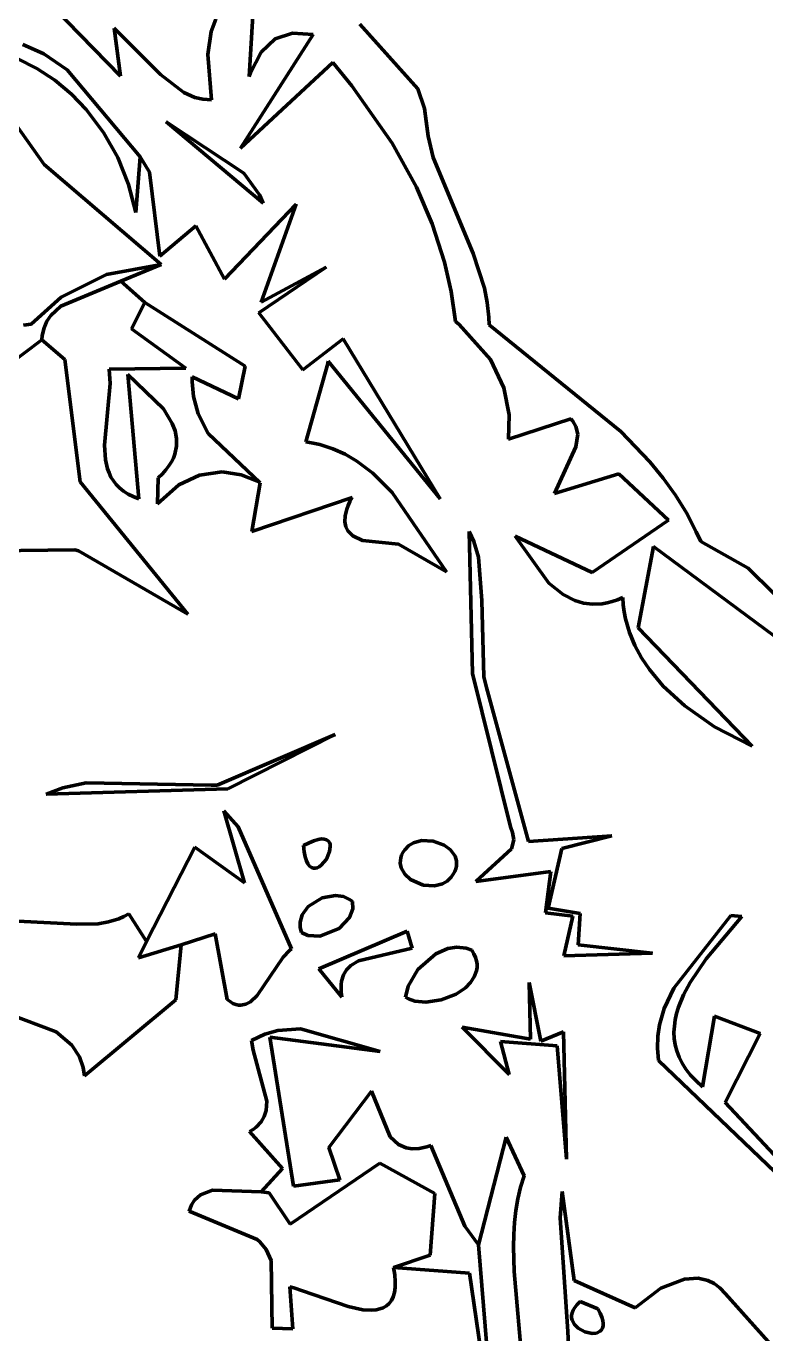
# Model space of a CAD drawing. Header units: millimetres. Extents: x 0 to 8.5, y 0 to 13.2.
# Drawn here: x 3.083 to 3.609, y 7.388 to 8.318 of the extents above; entities that cross this region are included whole.
import ezdxf

# ---------------------------------------------------------------- set-up
doc = ezdxf.new("R2010")
doc.units = ezdxf.units.MM
for name, color, linetype, lineweight in [('color#060606ff', 7, 'CONTINUOUS', 100), ('color#5c5c5cff', 7, 'CONTINUOUS', 100), ('color#aeaeaeff', 7, 'CONTINUOUS', 100), ('color#ffffffff', 7, 'CONTINUOUS', 100)]:
    doc.layers.add(name, color=color, linetype=linetype, lineweight=lineweight)

msp = doc.modelspace()

# ---------------------------------------------------------------- linework, layer by layer
at = {"layer": 'color#060606ff'}
for p, q in [((3.08016, 8.30536), (3.09512, 8.29867)), ((3.0901, 8.28846), (3.07623, 8.29547)), ((3.09512, 8.29867), (3.1118, 8.28747)), ((3.10294, 8.27997), (3.0901, 8.28846)), ((3.1118, 8.28747), (3.16365, 8.2255)), ((3.1147, 8.27015), (3.10294, 8.27997)), ((3.12532, 8.25914), (3.1147, 8.27015)), ((3.13763, 8.24283), (3.12532, 8.25914)), ((3.18211, 8.25044), (3.23749, 8.21377)), ((3.25119, 8.19266), (3.18211, 8.25044)), ((3.14769, 8.22498), (3.13763, 8.24283)), ((3.15537, 8.20591), (3.14769, 8.22498)), ((3.16365, 8.2255), (3.16055, 8.18595)), ((3.16055, 8.18595), (3.15537, 8.20591)), ((3.23749, 8.21377), (3.24845, 8.19845)), ((3.24845, 8.19845), (3.25119, 8.19266)), ((3.10756, 8.12569), (3.13968, 8.14182)), ((3.13968, 8.14182), (3.17857, 8.1489)), ((3.17857, 8.1489), (3.14985, 8.13695)), ((3.14985, 8.13695), (3.10727, 8.11922)), ((3.0862, 8.10646), (3.10756, 8.12569)), ((3.10011, 8.11274), (3.09736, 8.10868)), ((3.10727, 8.11922), (3.10011, 8.11274)), ((3.15738, 8.1032), (3.16701, 8.12182)), ((3.16701, 8.12182), (3.23838, 8.07649)), ((3.08056, 8.10585), (3.0862, 8.10646)), ((3.09529, 8.10395), (3.09398, 8.09847)), ((3.09736, 8.10868), (3.09529, 8.10395)), ((3.09363, 8.09543), (3.06849, 8.07624)), ((3.09398, 8.09847), (3.09363, 8.09543)), ((3.19615, 8.07509), (3.15738, 8.1032)), ((3.23838, 8.07649), (3.23359, 8.05338)), ((3.14168, 8.07441), (3.19615, 8.07509)), ((3.14235, 8.06434), (3.14168, 8.07441)), ((3.1803, 8.04622), (3.15482, 8.07062)), ((3.15482, 8.07062), (3.1628, 7.98212)), ((3.23359, 8.05338), (3.20053, 8.06902)), ((3.20053, 8.06902), (3.20054, 8.06538)), ((3.13836, 8.02038), (3.14235, 8.06434)), ((3.20054, 8.06538), (3.20153, 8.05507)), ((3.20153, 8.05507), (3.20495, 8.04257)), ((3.18653, 8.0359), (3.1803, 8.04622)), ((3.20495, 8.04257), (3.2121, 8.02873)), ((3.1885, 8.03054), (3.18653, 8.0359)), ((3.18955, 8.02509), (3.1885, 8.03054)), ((3.13896, 8.01003), (3.13836, 8.02038)), ((3.18955, 8.01957), (3.18955, 8.02509)), ((3.2121, 8.02873), (3.24911, 7.99349)), ((3.18589, 8.0084), (3.1873, 8.0112)), ((3.1873, 8.0112), (3.18837, 8.014)), ((3.18837, 8.014), (3.18955, 8.01957)), ((3.1404, 8.00362), (3.13896, 8.01003)), ((3.14151, 8.00058), (3.1404, 8.00362)), ((3.17945, 8.00001), (3.18198, 8.0028)), ((3.18198, 8.0028), (3.18412, 8.0056)), ((3.18412, 8.0056), (3.18589, 8.0084)), ((3.22192, 8.00131), (3.20594, 7.99904)), ((3.23558, 7.99931), (3.22192, 8.00131)), ((3.1429, 7.99769), (3.14151, 8.00058)), ((3.14461, 7.99493), (3.1429, 7.99769)), ((3.14666, 7.99234), (3.14461, 7.99493)), ((3.14907, 7.98991), (3.14666, 7.99234)), ((3.17601, 7.97868), (3.17652, 7.99723)), ((3.19106, 7.9921), (3.17601, 7.97868)), ((3.17652, 7.99723), (3.17945, 8.00001)), ((3.20594, 7.99904), (3.19106, 7.9921)), ((3.24643, 7.99497), (3.23558, 7.99931)), ((3.24911, 7.99349), (3.24643, 7.99497)), ((3.15186, 7.98766), (3.14907, 7.98991)), ((3.15506, 7.98561), (3.15186, 7.98766)), ((3.1587, 7.98376), (3.15506, 7.98561)), ((3.1628, 7.98212), (3.1587, 7.98376)), ((3.39765, 7.95902), (3.40095, 7.95177)), ((3.39994, 7.85793), (3.39765, 7.95902)), ((3.40095, 7.95177), (3.40428, 7.94063)), ((3.40428, 7.94063), (3.40665, 7.90989)), ((3.40665, 7.90989), (3.40815, 7.85548)), ((3.42705, 7.74884), (3.39994, 7.85793)), ((3.40815, 7.85548), (3.4101, 7.84795)), ((3.4101, 7.84795), (3.43987, 7.73839)), ((3.21847, 7.7785), (3.30235, 7.81451)), ((3.30235, 7.81451), (3.22598, 7.77592)), ((3.10871, 7.77657), (3.12513, 7.78023)), ((3.12513, 7.78023), (3.21427, 7.77847)), ((3.21427, 7.77847), (3.21847, 7.7785)), ((3.09669, 7.77197), (3.10871, 7.77657)), ((3.22598, 7.77592), (3.09669, 7.77197)), ((3.42859, 7.74489), (3.42705, 7.74884)), ((3.42933, 7.73953), (3.42859, 7.74489)), ((3.43987, 7.73839), (3.49902, 7.74239)), ((3.49902, 7.74239), (3.46357, 7.73343)), ((3.40237, 7.70989), (3.42787, 7.73328)), ((3.42787, 7.73328), (3.42933, 7.73953)), ((3.46357, 7.73343), (3.45394, 7.69109)), ((3.45583, 7.71695), (3.40237, 7.70989)), ((3.45183, 7.6876), (3.45583, 7.71695)), ((3.14847, 7.68345), (3.15209, 7.68504)), ((3.15209, 7.68504), (3.15568, 7.68698)), ((3.15568, 7.68698), (3.16817, 7.66718)), ((3.47129, 7.6853), (3.45183, 7.6876)), ((3.45394, 7.69109), (3.4767, 7.68727)), ((3.46507, 7.65699), (3.47129, 7.6853)), ((3.4767, 7.68727), (3.47508, 7.66499)), ((3.54317, 7.63407), (3.58378, 7.68587)), ((3.59153, 7.68512), (3.56627, 7.65498)), ((3.58378, 7.68587), (3.59153, 7.68512)), ((3.0763, 7.68163), (3.11856, 7.67968)), ((3.11856, 7.67968), (3.1337, 7.67993)), ((3.1337, 7.67993), (3.14114, 7.68117)), ((3.14114, 7.68117), (3.14847, 7.68345)), ((3.16817, 7.66718), (3.1624, 7.65573)), ((3.2908, 7.6479), (3.35362, 7.67463)), ((3.35362, 7.67463), (3.35718, 7.66257)), ((3.1624, 7.65573), (3.1927, 7.6648)), ((3.1927, 7.6648), (3.18901, 7.6258)), ((3.35718, 7.66257), (3.31886, 7.65348)), ((3.52797, 7.65901), (3.46507, 7.65699)), ((3.47508, 7.66499), (3.52797, 7.65901)), ((3.30711, 7.62772), (3.2908, 7.6479)), ((3.31338, 7.6501), (3.31047, 7.64715)), ((3.31886, 7.65348), (3.31338, 7.6501)), ((3.56627, 7.65498), (3.55482, 7.63807)), ((3.30693, 7.63915), (3.3066, 7.63665)), ((3.30829, 7.64353), (3.30693, 7.63915)), ((3.31047, 7.64715), (3.30829, 7.64353)), ((3.44035, 7.6382), (3.44865, 7.5963)), ((3.44127, 7.59778), (3.44035, 7.6382)), ((3.3066, 7.63665), (3.3065, 7.63391)), ((3.3065, 7.63391), (3.30667, 7.63094)), ((3.30667, 7.63094), (3.30711, 7.62772)), ((3.53634, 7.61956), (3.54317, 7.63407)), ((3.55019, 7.62934), (3.54658, 7.62049)), ((3.55482, 7.63807), (3.55019, 7.62934)), ((3.18901, 7.6258), (3.12399, 7.57161)), ((3.53301, 7.60799), (3.53634, 7.61956)), ((3.54658, 7.62049), (3.54523, 7.61605)), ((3.10386, 7.60291), (3.07004, 7.6157)), ((3.54422, 7.61159), (3.54358, 7.60713)), ((3.54523, 7.61605), (3.54422, 7.61159)), ((3.56371, 7.56392), (3.57206, 7.61403)), ((3.57206, 7.61403), (3.60467, 7.60193)), ((3.11507, 7.59361), (3.10386, 7.60291)), ((3.42613, 7.57269), (3.39279, 7.60634)), ((3.39279, 7.60634), (3.44127, 7.59778)), ((3.44865, 7.5963), (3.46466, 7.60297)), ((3.46466, 7.60297), (3.46678, 7.51232)), ((3.5318, 7.59989), (3.53301, 7.60799)), ((3.54358, 7.60713), (3.54334, 7.60268)), ((3.54334, 7.60268), (3.54353, 7.59824)), ((3.60467, 7.60193), (3.57978, 7.55272)), ((3.12042, 7.58521), (3.11507, 7.59361)), ((3.46028, 7.59309), (3.41985, 7.59616)), ((3.41985, 7.59616), (3.42613, 7.57269)), ((3.46678, 7.51232), (3.46028, 7.59309)), ((3.53151, 7.59146), (3.5318, 7.59989)), ((3.54353, 7.59824), (3.54416, 7.59382)), ((3.54416, 7.59382), (3.54528, 7.58942)), ((3.12302, 7.57751), (3.12042, 7.58521)), ((3.53222, 7.58267), (3.53151, 7.59146)), ((3.632, 7.48732), (3.53222, 7.58267)), ((3.54528, 7.58942), (3.54692, 7.58505)), ((3.54692, 7.58505), (3.54908, 7.58072)), ((3.12399, 7.57161), (3.12302, 7.57751)), ((3.54908, 7.58072), (3.55182, 7.57644)), ((3.55182, 7.57644), (3.55515, 7.5722)), ((3.55515, 7.5722), (3.55911, 7.56803)), ((3.55911, 7.56803), (3.56371, 7.56392)), ((3.57978, 7.55272), (3.6929, 7.43171)), ((3.4043, 7.45146), (3.42398, 7.52815)), ((3.42398, 7.52815), (3.43667, 7.50062)), ((3.2703, 7.46626), (3.33403, 7.50955)), ((3.33403, 7.50955), (3.37315, 7.4879)), ((3.43667, 7.50062), (3.43423, 7.49246)), ((3.20651, 7.48714), (3.21514, 7.49044)), ((3.21514, 7.49044), (3.24975, 7.48917)), ((3.43423, 7.49246), (3.43232, 7.48418)), ((3.46228, 7.47063), (3.46391, 7.48935)), ((3.46391, 7.48935), (3.47237, 7.4262)), ((3.20021, 7.4798), (3.20239, 7.48331)), ((3.20239, 7.48331), (3.20651, 7.48714)), ((3.24975, 7.48917), (3.25534, 7.48851)), ((3.25534, 7.48851), (3.2703, 7.46626)), ((3.37315, 7.4879), (3.36994, 7.44412)), ((3.43232, 7.48418), (3.43091, 7.47579)), ((3.19853, 7.47544), (3.20021, 7.4798)), ((3.24691, 7.45515), (3.19853, 7.47544)), ((3.43091, 7.47579), (3.42994, 7.46731)), ((3.42994, 7.46731), (3.42937, 7.45873)), ((3.46773, 7.38971), (3.46228, 7.47063)), ((3.24878, 7.45351), (3.24691, 7.45515)), ((3.25324, 7.44817), (3.24878, 7.45351)), ((3.42937, 7.45873), (3.42915, 7.45007)), ((3.25681, 7.44022), (3.25324, 7.44817)), ((3.36994, 7.44412), (3.34395, 7.43538)), ((3.41371, 7.33696), (3.4043, 7.45146)), ((3.42915, 7.45007), (3.42958, 7.43255)), ((3.25756, 7.39229), (3.25681, 7.44022)), ((3.34395, 7.43538), (3.34475, 7.43004)), ((3.34475, 7.43004), (3.3451, 7.42531)), ((3.3451, 7.42531), (3.345, 7.42116)), ((3.42958, 7.43255), (3.43676, 7.3523)), ((3.47237, 7.4262), (3.51568, 7.4067)), ((3.53401, 7.42056), (3.55079, 7.42712)), ((3.55079, 7.42712), (3.56044, 7.42771)), ((3.56044, 7.42771), (3.5674, 7.42614)), ((3.5674, 7.42614), (3.57181, 7.42399)), ((3.27297, 7.42077), (3.27022, 7.42153)), ((3.27022, 7.42153), (3.27216, 7.39181)), ((3.27906, 7.41876), (3.27297, 7.42077)), ((3.31154, 7.40748), (3.27906, 7.41876)), ((3.34449, 7.41755), (3.34359, 7.41446)), ((3.345, 7.42116), (3.34449, 7.41755)), ((3.51568, 7.4067), (3.53401, 7.42056)), ((3.57181, 7.42399), (3.57598, 7.42086)), ((3.57598, 7.42086), (3.57986, 7.41667)), ((3.57986, 7.41667), (3.83735, 7.12939)), ((3.32211, 7.40532), (3.31154, 7.40748)), ((3.33413, 7.40582), (3.33142, 7.40524)), ((3.3366, 7.40674), (3.33413, 7.40582)), ((3.33881, 7.40803), (3.3366, 7.40674)), ((3.34073, 7.40973), (3.33881, 7.40803)), ((3.34233, 7.41187), (3.34073, 7.40973)), ((3.34359, 7.41446), (3.34233, 7.41187)), ((3.47275, 7.40698), (3.47157, 7.40501)), ((3.47442, 7.409), (3.47275, 7.40698)), ((3.47661, 7.41105), (3.47442, 7.409)), ((3.48928, 7.40591), (3.47661, 7.41105)), ((3.49089, 7.40283), (3.48928, 7.40591)), ((3.3285, 7.40499), (3.32211, 7.40532)), ((3.33142, 7.40524), (3.3285, 7.40499)), ((3.47083, 7.4031), (3.4705, 7.40126)), ((3.4705, 7.40126), (3.47054, 7.39949)), ((3.47054, 7.39949), (3.47093, 7.39782)), ((3.47157, 7.40501), (3.47083, 7.4031)), ((3.47093, 7.39782), (3.47255, 7.39478)), ((3.49201, 7.40008), (3.49089, 7.40283)), ((3.49269, 7.39766), (3.49201, 7.40008)), ((3.49297, 7.39554), (3.49269, 7.39766)), ((3.27216, 7.39181), (3.25756, 7.39229)), ((3.47113, 7.32745), (3.46773, 7.38971)), ((3.47255, 7.39478), (3.47507, 7.39223)), ((3.47507, 7.39223), (3.47988, 7.38953)), ((3.47988, 7.38953), (3.48505, 7.38842)), ((3.48505, 7.38842), (3.48821, 7.38872)), ((3.48821, 7.38872), (3.49077, 7.38995)), ((3.49077, 7.38995), (3.49174, 7.39094)), ((3.49174, 7.39094), (3.49246, 7.39219)), ((3.49246, 7.39219), (3.49288, 7.39372)), ((3.49288, 7.39372), (3.49297, 7.39554))]:
    msp.add_line(p, q, dxfattribs=at)
at = {"layer": 'color#5c5c5cff'}
for p, q in [((3.14964, 8.28299), (3.02951, 8.40619)), ((3.24124, 8.28268), (3.24464, 8.34189)), ((3.21739, 8.32342), (3.2142, 8.31467)), ((3.31983, 8.31987), (3.36105, 8.27379)), ((3.17803, 8.28418), (3.14508, 8.31709)), ((3.14508, 8.31709), (3.14964, 8.28299)), ((3.2142, 8.31467), (3.21184, 8.29839)), ((3.23504, 8.23156), (3.28677, 8.31244)), ((3.25963, 8.30944), (3.24967, 8.29998)), ((3.27199, 8.31359), (3.25963, 8.30944)), ((3.28677, 8.31244), (3.27199, 8.31359)), ((3.24967, 8.29998), (3.24212, 8.28522)), ((3.07623, 8.29547), (3.0901, 8.28846)), ((3.21184, 8.29839), (3.21429, 8.26606)), ((3.30071, 8.29264), (3.23504, 8.23156)), ((3.3143, 8.27612), (3.30071, 8.29264)), ((3.0901, 8.28846), (3.10294, 8.27997)), ((3.1947, 8.27118), (3.17803, 8.28418)), ((3.24212, 8.28522), (3.24124, 8.28268)), ((3.10294, 8.27997), (3.1147, 8.27015)), ((3.20265, 8.26775), (3.1947, 8.27118)), ((3.34296, 8.23512), (3.3143, 8.27612)), ((3.36105, 8.27379), (3.36597, 8.26001)), ((3.1147, 8.27015), (3.12532, 8.25914)), ((3.20831, 8.26645), (3.20265, 8.26775)), ((3.21429, 8.26606), (3.20831, 8.26645)), ((3.12532, 8.25914), (3.13763, 8.24283)), ((3.36597, 8.26001), (3.36712, 8.25084)), ((3.09541, 8.22006), (3.07523, 8.24846)), ((3.36712, 8.25084), (3.36845, 8.24028)), ((3.13763, 8.24283), (3.14769, 8.22498)), ((3.3601, 8.20385), (3.34296, 8.23512)), ((3.36845, 8.24028), (3.37207, 8.22492)), ((3.14769, 8.22498), (3.15537, 8.20591)), ((3.16055, 8.18595), (3.16365, 8.2255)), ((3.16365, 8.2255), (3.17034, 8.21456)), ((3.37207, 8.22492), (3.40039, 8.15685)), ((3.17857, 8.1489), (3.09541, 8.22006)), ((3.15537, 8.20591), (3.16055, 8.18595)), ((3.17034, 8.21456), (3.17756, 8.15482)), ((3.37136, 8.17773), (3.3601, 8.20385)), ((3.22375, 8.13853), (3.27472, 8.19192)), ((3.27472, 8.19192), (3.24983, 8.122)), ((3.38012, 8.15068), (3.37136, 8.17773)), ((3.17756, 8.15482), (3.2032, 8.17647)), ((3.2032, 8.17647), (3.22375, 8.13853)), ((3.38486, 8.1298), (3.38012, 8.15068)), ((3.40039, 8.15685), (3.4085, 8.13208)), ((3.14985, 8.13695), (3.17857, 8.1489)), ((3.29586, 8.14713), (3.24809, 8.11458)), ((3.24983, 8.122), (3.29586, 8.14713)), ((3.16701, 8.12182), (3.14985, 8.13695)), ((3.4085, 8.13208), (3.41052, 8.12183)), ((3.3879, 8.10845), (3.38486, 8.1298)), ((3.23838, 8.07649), (3.16701, 8.12182)), ((3.24809, 8.11458), (3.27932, 8.07396)), ((3.41052, 8.12183), (3.41163, 8.11133)), ((3.3906, 8.10617), (3.3879, 8.10845)), ((3.41281, 8.08125), (3.3906, 8.10617)), ((3.41163, 8.11133), (3.41179, 8.10597)), ((3.41179, 8.10597), (3.5056, 8.03021)), ((3.27932, 8.07396), (3.30806, 8.09597)), ((3.30806, 8.09597), (3.37699, 7.98213)), ((3.23359, 8.05338), (3.23838, 8.07649)), ((3.29706, 8.07857), (3.28158, 8.0227)), ((3.29748, 8.0801), (3.29706, 8.07857)), ((3.37699, 7.98213), (3.29748, 8.0801)), ((3.42241, 8.06118), (3.41281, 8.08125)), ((3.20054, 8.06538), (3.20053, 8.06902)), ((3.20053, 8.06902), (3.23359, 8.05338)), ((3.20153, 8.05507), (3.20054, 8.06538)), ((3.42612, 8.04202), (3.42241, 8.06118)), ((3.20495, 8.04257), (3.20153, 8.05507)), ((3.2121, 8.02873), (3.20495, 8.04257)), ((3.42568, 8.02455), (3.42612, 8.04202)), ((3.47003, 8.03914), (3.42568, 8.02455)), ((3.47144, 8.03734), (3.47003, 8.03914)), ((3.47348, 8.03373), (3.47144, 8.03734)), ((3.47485, 8.02829), (3.47348, 8.03373)), ((3.5056, 8.03021), (3.52627, 8.0085)), ((3.24911, 7.99349), (3.2121, 8.02873)), ((3.28158, 8.0227), (3.28659, 8.02189)), ((3.28659, 8.02189), (3.29144, 8.0208)), ((3.29144, 8.0208), (3.30072, 8.01783)), ((3.47358, 8.01918), (3.47485, 8.02829)), ((3.30072, 8.01783), (3.30945, 8.01388)), ((3.30945, 8.01388), (3.31766, 8.00906)), ((3.45827, 7.98608), (3.47358, 8.01918)), ((3.31766, 8.00906), (3.3291, 8.0004)), ((3.52627, 8.0085), (3.53569, 7.99694)), ((3.24303, 7.95907), (3.24911, 7.99349)), ((3.3291, 8.0004), (3.34285, 7.98669)), ((3.50407, 8.00008), (3.45827, 7.98608)), ((3.53941, 7.96699), (3.50407, 8.00008)), ((3.53569, 7.99694), (3.54438, 7.98484)), ((3.31444, 7.98324), (3.24303, 7.95907)), ((3.31287, 7.98026), (3.31444, 7.98324)), ((3.34285, 7.98669), (3.38145, 7.93017)), ((3.54438, 7.98484), (3.55225, 7.97215)), ((3.3094, 7.97004), (3.31059, 7.97482)), ((3.31059, 7.97482), (3.31159, 7.97745)), ((3.31159, 7.97745), (3.31287, 7.98026)), ((3.30919, 7.9659), (3.3094, 7.97004)), ((3.30989, 7.96235), (3.30919, 7.9659)), ((3.4852, 7.92982), (3.53941, 7.96699)), ((3.55225, 7.97215), (3.55921, 7.95881)), ((3.3114, 7.95935), (3.30989, 7.96235)), ((3.31501, 7.95577), (3.3114, 7.95935)), ((3.32187, 7.95251), (3.31501, 7.95577)), ((3.45439, 7.92226), (3.43049, 7.95552)), ((3.43049, 7.95552), (3.4852, 7.92982)), ((3.55921, 7.95881), (3.56233, 7.95188)), ((3.34742, 7.9499), (3.32187, 7.95251)), ((3.38145, 7.93017), (3.34742, 7.9499)), ((3.52871, 7.94839), (3.51794, 7.89053)), ((3.62125, 7.87965), (3.52871, 7.94839)), ((3.56233, 7.95188), (3.59602, 7.93287)), ((3.59602, 7.93287), (3.68744, 7.84248)), ((3.46447, 7.9141), (3.45439, 7.92226)), ((3.47288, 7.90982), (3.46447, 7.9141)), ((3.47892, 7.90805), (3.47288, 7.90982)), ((3.48533, 7.90727), (3.47892, 7.90805)), ((3.49569, 7.90819), (3.49214, 7.90759)), ((3.49935, 7.9091), (3.49569, 7.90819)), ((3.50312, 7.91035), (3.49935, 7.9091)), ((3.50699, 7.91193), (3.50312, 7.91035)), ((3.50729, 7.90679), (3.50699, 7.91193)), ((3.49214, 7.90759), (3.48533, 7.90727)), ((3.50792, 7.90174), (3.50729, 7.90679)), ((3.50885, 7.89679), (3.50792, 7.90174)), ((3.51158, 7.88717), (3.50885, 7.89679)), ((3.51794, 7.89053), (3.59897, 7.80629)), ((3.51538, 7.87795), (3.51158, 7.88717)), ((3.52016, 7.86913), (3.51538, 7.87795)), ((3.5258, 7.86074), (3.52016, 7.86913)), ((3.53568, 7.84896), (3.5258, 7.86074)), ((3.55095, 7.83485), (3.53568, 7.84896)), ((3.57225, 7.81994), (3.55095, 7.83485)), ((3.59897, 7.80629), (3.57225, 7.81994)), ((3.24293, 7.5969), (3.25221, 7.60135)), ((3.25221, 7.60135), (3.26165, 7.604)), ((3.26165, 7.604), (3.27762, 7.60504)), ((3.27762, 7.60504), (3.33432, 7.58899)), ((3.24401, 7.59004), (3.24293, 7.5969)), ((3.33432, 7.58899), (3.25594, 7.59932)), ((3.25594, 7.59932), (3.27261, 7.49328)), ((3.25374, 7.55377), (3.24401, 7.59004)), ((3.29781, 7.52062), (3.32809, 7.56074)), ((3.32809, 7.56074), (3.34157, 7.5283)), ((3.25193, 7.54286), (3.25327, 7.54706)), ((3.25327, 7.54706), (3.25374, 7.55377)), ((3.24615, 7.53528), (3.2496, 7.53892)), ((3.2496, 7.53892), (3.25193, 7.54286)), ((3.24145, 7.53198), (3.24397, 7.53358)), ((3.26484, 7.50568), (3.24145, 7.53198)), ((3.24397, 7.53358), (3.24615, 7.53528)), ((3.34157, 7.5283), (3.34744, 7.52281)), ((3.30571, 7.49782), (3.29781, 7.52062)), ((3.34744, 7.52281), (3.35294, 7.52039)), ((3.35294, 7.52039), (3.35723, 7.51975)), ((3.35723, 7.51975), (3.36208, 7.51999)), ((3.36208, 7.51999), (3.36753, 7.52119)), ((3.36753, 7.52119), (3.3705, 7.52217)), ((3.3705, 7.52217), (3.3946, 7.46465)), ((3.33403, 7.50955), (3.2703, 7.46626)), ((3.37315, 7.4879), (3.33403, 7.50955)), ((3.24975, 7.48917), (3.26484, 7.50568)), ((3.27261, 7.49328), (3.30571, 7.49782)), ((3.25534, 7.48851), (3.24975, 7.48917)), ((3.2703, 7.46626), (3.25534, 7.48851)), ((3.36994, 7.44412), (3.37315, 7.4879)), ((3.3946, 7.46465), (3.4043, 7.45146)), ((3.34395, 7.43538), (3.36994, 7.44412)), ((3.4043, 7.45146), (3.41371, 7.33696)), ((3.398, 7.43133), (3.34395, 7.43538)), ((3.40967, 7.34988), (3.398, 7.43133))]:
    msp.add_line(p, q, dxfattribs=at)
at = {"layer": 'color#aeaeaeff'}
for p, q in [((3.06849, 8.07624), (3.09363, 8.09543)), ((3.09363, 8.09543), (3.11, 8.0814)), ((3.11, 8.0814), (3.12103, 7.99426)), ((3.12103, 7.99426), (3.19744, 7.90021)), ((3.11723, 7.94594), (3.04294, 7.94487)), ((3.11978, 7.94513), (3.11723, 7.94594)), ((3.19744, 7.90021), (3.11978, 7.94513)), ((3.22326, 7.76032), (3.2333, 7.74873)), ((3.23785, 7.70904), (3.22326, 7.76032)), ((3.2333, 7.74873), (3.27132, 7.66203)), ((3.16817, 7.66718), (3.2025, 7.73426)), ((3.2025, 7.73426), (3.23785, 7.70904)), ((3.27981, 7.73545), (3.28377, 7.73749)), ((3.28031, 7.73111), (3.27981, 7.73545)), ((3.28377, 7.73749), (3.2872, 7.73893)), ((3.2872, 7.73893), (3.29014, 7.73982)), ((3.29014, 7.73982), (3.29259, 7.74021)), ((3.29259, 7.74021), (3.2946, 7.74015)), ((3.2946, 7.74015), (3.29619, 7.73969)), ((3.29843, 7.73138), (3.29609, 7.72594)), ((3.29619, 7.73969), (3.29738, 7.73888)), ((3.29738, 7.73888), (3.29821, 7.73777)), ((3.29821, 7.73777), (3.2987, 7.73642)), ((3.29889, 7.73487), (3.29843, 7.73138)), ((3.2987, 7.73642), (3.29889, 7.73487)), ((3.35055, 7.73057), (3.35182, 7.73254)), ((3.35182, 7.73254), (3.35468, 7.73547)), ((3.35468, 7.73547), (3.35808, 7.73752)), ((3.35808, 7.73752), (3.36387, 7.73911)), ((3.36387, 7.73911), (3.37209, 7.73871)), ((3.37209, 7.73871), (3.37976, 7.73586)), ((3.37976, 7.73586), (3.38443, 7.73239)), ((3.38443, 7.73239), (3.3876, 7.72797)), ((3.28103, 7.72753), (3.28031, 7.73111)), ((3.28193, 7.72467), (3.28103, 7.72753)), ((3.28299, 7.72247), (3.28193, 7.72467)), ((3.28418, 7.72089), (3.28299, 7.72247)), ((3.29609, 7.72594), (3.29245, 7.72146)), ((3.34856, 7.72307), (3.34896, 7.72673)), ((3.3492, 7.71964), (3.34856, 7.72307)), ((3.34896, 7.72673), (3.3496, 7.72863)), ((3.3496, 7.72863), (3.35055, 7.73057)), ((3.3876, 7.72797), (3.38863, 7.7246)), ((3.38863, 7.7246), (3.38861, 7.72095)), ((3.28546, 7.71987), (3.28418, 7.72089)), ((3.28682, 7.71937), (3.28546, 7.71987)), ((3.28823, 7.71932), (3.28682, 7.71937)), ((3.28965, 7.71969), (3.28823, 7.71932)), ((3.29107, 7.72042), (3.28965, 7.71969)), ((3.29245, 7.72146), (3.29107, 7.72042)), ((3.3518, 7.71505), (3.3492, 7.71964)), ((3.35596, 7.71129), (3.3518, 7.71505)), ((3.38484, 7.71306), (3.382, 7.71028)), ((3.3863, 7.71509), (3.38484, 7.71306)), ((3.3874, 7.71709), (3.3863, 7.71509)), ((3.38816, 7.71904), (3.3874, 7.71709)), ((3.38861, 7.72095), (3.38816, 7.71904)), ((3.36505, 7.7074), (3.35596, 7.71129)), ((3.37301, 7.7069), (3.36505, 7.7074)), ((3.37866, 7.70835), (3.37301, 7.7069)), ((3.382, 7.71028), (3.37866, 7.70835)), ((3.28325, 7.69213), (3.29315, 7.69834)), ((3.29315, 7.69834), (3.30266, 7.70008)), ((3.30266, 7.70008), (3.30817, 7.69925)), ((3.30817, 7.69925), (3.3131, 7.69681)), ((3.3131, 7.69681), (3.31456, 7.69561)), ((3.31456, 7.69561), (3.31481, 7.69056)), ((3.27736, 7.68099), (3.27888, 7.68614)), ((3.27888, 7.68614), (3.28325, 7.69213)), ((3.31481, 7.69056), (3.3126, 7.6843)), ((3.27739, 7.67733), (3.27736, 7.68099)), ((3.27837, 7.67356), (3.27739, 7.67733)), ((3.30521, 7.6766), (3.29146, 7.67115)), ((3.3126, 7.6843), (3.30521, 7.6766)), ((3.1624, 7.65573), (3.16817, 7.66718)), ((3.21705, 7.67273), (3.1927, 7.6648)), ((3.22554, 7.62611), (3.21705, 7.67273)), ((3.28284, 7.67157), (3.27837, 7.67356)), ((3.29146, 7.67115), (3.28284, 7.67157)), ((3.1927, 7.6648), (3.1624, 7.65573)), ((3.26978, 7.66086), (3.26531, 7.65616)), ((3.27132, 7.66203), (3.26978, 7.66086)), ((3.36117, 7.64729), (3.37397, 7.65843)), ((3.37397, 7.65843), (3.38247, 7.66222)), ((3.38247, 7.66222), (3.389, 7.66331)), ((3.389, 7.66331), (3.39542, 7.66261)), ((3.39542, 7.66261), (3.39951, 7.661)), ((3.39951, 7.661), (3.40107, 7.65844)), ((3.40107, 7.65844), (3.4022, 7.65593)), ((3.26531, 7.65616), (3.24679, 7.62878)), ((3.4022, 7.65593), (3.40293, 7.65346)), ((3.40293, 7.65346), (3.40329, 7.65105)), ((3.40328, 7.64869), (3.40294, 7.64639)), ((3.40329, 7.65105), (3.40328, 7.64869)), ((3.35416, 7.63545), (3.36117, 7.64729)), ((3.40133, 7.64203), (3.39865, 7.63801)), ((3.40294, 7.64639), (3.40133, 7.64203)), ((3.35248, 7.62757), (3.35416, 7.63545)), ((3.38834, 7.62984), (3.37784, 7.62567)), ((3.39505, 7.63439), (3.38834, 7.62984)), ((3.39865, 7.63801), (3.39505, 7.63439)), ((3.22763, 7.62447), (3.22554, 7.62611)), ((3.22965, 7.62326), (3.22763, 7.62447)), ((3.2316, 7.62243), (3.22965, 7.62326)), ((3.23349, 7.62197), (3.2316, 7.62243)), ((3.23532, 7.62186), (3.23349, 7.62197)), ((3.23882, 7.62258), (3.23532, 7.62186)), ((3.24212, 7.6244), (3.23882, 7.62258)), ((3.24679, 7.62878), (3.24212, 7.6244)), ((3.35454, 7.62646), (3.35248, 7.62757)), ((3.35912, 7.62489), (3.35454, 7.62646)), ((3.36685, 7.6241), (3.35912, 7.62489)), ((3.37784, 7.62567), (3.36685, 7.6241))]:
    msp.add_line(p, q, dxfattribs=at)
at = {"layer": 'color#ffffffff'}
for p, q in [((3.02951, 8.40619), (3.14964, 8.28299)), ((3.24464, 8.34189), (3.24124, 8.28268)), ((3.2142, 8.31467), (3.21739, 8.32342)), ((3.36105, 8.27379), (3.31983, 8.31987)), ((3.14964, 8.28299), (3.14508, 8.31709)), ((3.14508, 8.31709), (3.17803, 8.28418)), ((3.21184, 8.29839), (3.2142, 8.31467)), ((3.28677, 8.31244), (3.23504, 8.23156)), ((3.24967, 8.29998), (3.25963, 8.30944)), ((3.25963, 8.30944), (3.27199, 8.31359)), ((3.27199, 8.31359), (3.28677, 8.31244)), ((3.09512, 8.29867), (3.08016, 8.30536)), ((3.24212, 8.28522), (3.24967, 8.29998)), ((3.1118, 8.28747), (3.09512, 8.29867)), ((3.21429, 8.26606), (3.21184, 8.29839)), ((3.23504, 8.23156), (3.30071, 8.29264)), ((3.30071, 8.29264), (3.3143, 8.27612)), ((3.16365, 8.2255), (3.1118, 8.28747)), ((3.17803, 8.28418), (3.1947, 8.27118)), ((3.24124, 8.28268), (3.24212, 8.28522)), ((3.1947, 8.27118), (3.20265, 8.26775)), ((3.3143, 8.27612), (3.34296, 8.23512)), ((3.36597, 8.26001), (3.36105, 8.27379)), ((3.20265, 8.26775), (3.20831, 8.26645)), ((3.20831, 8.26645), (3.21429, 8.26606)), ((3.36712, 8.25084), (3.36597, 8.26001)), ((3.07523, 8.24846), (3.09541, 8.22006)), ((3.18211, 8.25044), (3.25119, 8.19266)), ((3.23749, 8.21377), (3.18211, 8.25044)), ((3.36845, 8.24028), (3.36712, 8.25084)), ((3.34296, 8.23512), (3.3601, 8.20385)), ((3.37207, 8.22492), (3.36845, 8.24028)), ((3.17034, 8.21456), (3.16365, 8.2255)), ((3.40039, 8.15685), (3.37207, 8.22492)), ((3.09541, 8.22006), (3.17857, 8.1489)), ((3.17756, 8.15482), (3.17034, 8.21456)), ((3.24845, 8.19845), (3.23749, 8.21377)), ((3.25119, 8.19266), (3.24845, 8.19845)), ((3.3601, 8.20385), (3.37136, 8.17773)), ((3.27472, 8.19192), (3.22375, 8.13853)), ((3.24983, 8.122), (3.27472, 8.19192)), ((3.37136, 8.17773), (3.38012, 8.15068)), ((3.2032, 8.17647), (3.17756, 8.15482)), ((3.22375, 8.13853), (3.2032, 8.17647)), ((3.38012, 8.15068), (3.38486, 8.1298)), ((3.4085, 8.13208), (3.40039, 8.15685)), ((3.13968, 8.14182), (3.10756, 8.12569)), ((3.17857, 8.1489), (3.13968, 8.14182)), ((3.24809, 8.11458), (3.29586, 8.14713)), ((3.29586, 8.14713), (3.24983, 8.122)), ((3.10727, 8.11922), (3.14985, 8.13695)), ((3.14985, 8.13695), (3.16701, 8.12182)), ((3.41052, 8.12183), (3.4085, 8.13208)), ((3.10756, 8.12569), (3.0862, 8.10646)), ((3.38486, 8.1298), (3.3879, 8.10845)), ((3.09736, 8.10868), (3.10011, 8.11274)), ((3.10011, 8.11274), (3.10727, 8.11922)), ((3.16701, 8.12182), (3.15738, 8.1032)), ((3.27932, 8.07396), (3.24809, 8.11458)), ((3.41163, 8.11133), (3.41052, 8.12183)), ((3.0862, 8.10646), (3.08056, 8.10585)), ((3.09398, 8.09847), (3.09529, 8.10395)), ((3.09529, 8.10395), (3.09736, 8.10868)), ((3.3879, 8.10845), (3.3906, 8.10617)), ((3.3906, 8.10617), (3.41281, 8.08125)), ((3.41179, 8.10597), (3.41163, 8.11133)), ((3.5056, 8.03021), (3.41179, 8.10597)), ((3.09363, 8.09543), (3.09398, 8.09847)), ((3.11, 8.0814), (3.09363, 8.09543)), ((3.15738, 8.1032), (3.19615, 8.07509)), ((3.30806, 8.09597), (3.27932, 8.07396)), ((3.37699, 7.98213), (3.30806, 8.09597)), ((3.12103, 7.99426), (3.11, 8.0814)), ((3.28158, 8.0227), (3.29706, 8.07857)), ((3.29706, 8.07857), (3.29748, 8.0801)), ((3.29748, 8.0801), (3.37699, 7.98213)), ((3.41281, 8.08125), (3.42241, 8.06118)), ((3.19615, 8.07509), (3.14168, 8.07441)), ((3.14168, 8.07441), (3.14235, 8.06434)), ((3.1628, 7.98212), (3.15482, 8.07062)), ((3.15482, 8.07062), (3.1803, 8.04622)), ((3.14235, 8.06434), (3.13836, 8.02038)), ((3.42241, 8.06118), (3.42612, 8.04202)), ((3.1803, 8.04622), (3.18653, 8.0359)), ((3.42612, 8.04202), (3.42568, 8.02455)), ((3.42568, 8.02455), (3.47003, 8.03914)), ((3.47003, 8.03914), (3.47144, 8.03734)), ((3.18653, 8.0359), (3.1885, 8.03054)), ((3.1885, 8.03054), (3.18955, 8.02509)), ((3.47144, 8.03734), (3.47348, 8.03373)), ((3.47348, 8.03373), (3.47485, 8.02829)), ((3.52627, 8.0085), (3.5056, 8.03021)), ((3.13836, 8.02038), (3.13896, 8.01003)), ((3.18955, 8.02509), (3.18955, 8.01957)), ((3.28659, 8.02189), (3.28158, 8.0227)), ((3.29144, 8.0208), (3.28659, 8.02189)), ((3.30072, 8.01783), (3.29144, 8.0208)), ((3.47485, 8.02829), (3.47358, 8.01918)), ((3.1873, 8.0112), (3.18589, 8.0084)), ((3.18837, 8.014), (3.1873, 8.0112)), ((3.18955, 8.01957), (3.18837, 8.014)), ((3.30945, 8.01388), (3.30072, 8.01783)), ((3.31766, 8.00906), (3.30945, 8.01388)), ((3.47358, 8.01918), (3.45827, 7.98608)), ((3.13896, 8.01003), (3.1404, 8.00362)), ((3.1404, 8.00362), (3.14151, 8.00058)), ((3.18198, 8.0028), (3.17945, 8.00001)), ((3.18412, 8.0056), (3.18198, 8.0028)), ((3.18589, 8.0084), (3.18412, 8.0056)), ((3.20594, 7.99904), (3.22192, 8.00131)), ((3.22192, 8.00131), (3.23558, 7.99931)), ((3.3291, 8.0004), (3.31766, 8.00906)), ((3.53569, 7.99694), (3.52627, 8.0085)), ((3.19744, 7.90021), (3.12103, 7.99426)), ((3.14151, 8.00058), (3.1429, 7.99769)), ((3.1429, 7.99769), (3.14461, 7.99493)), ((3.14461, 7.99493), (3.14666, 7.99234)), ((3.14666, 7.99234), (3.14907, 7.98991)), ((3.17652, 7.99723), (3.17601, 7.97868)), ((3.17601, 7.97868), (3.19106, 7.9921)), ((3.17945, 8.00001), (3.17652, 7.99723)), ((3.19106, 7.9921), (3.20594, 7.99904)), ((3.23558, 7.99931), (3.24643, 7.99497)), ((3.24911, 7.99349), (3.24303, 7.95907)), ((3.24643, 7.99497), (3.24911, 7.99349)), ((3.34285, 7.98669), (3.3291, 8.0004)), ((3.45827, 7.98608), (3.50407, 8.00008)), ((3.50407, 8.00008), (3.53941, 7.96699)), ((3.54438, 7.98484), (3.53569, 7.99694)), ((3.14907, 7.98991), (3.15186, 7.98766)), ((3.15186, 7.98766), (3.15506, 7.98561)), ((3.15506, 7.98561), (3.1587, 7.98376)), ((3.1587, 7.98376), (3.1628, 7.98212)), ((3.24303, 7.95907), (3.31444, 7.98324)), ((3.31444, 7.98324), (3.31287, 7.98026)), ((3.38145, 7.93017), (3.34285, 7.98669)), ((3.55225, 7.97215), (3.54438, 7.98484)), ((3.31059, 7.97482), (3.3094, 7.97004)), ((3.31159, 7.97745), (3.31059, 7.97482)), ((3.31287, 7.98026), (3.31159, 7.97745)), ((3.3094, 7.97004), (3.30919, 7.9659)), ((3.30919, 7.9659), (3.30989, 7.96235)), ((3.53941, 7.96699), (3.4852, 7.92982)), ((3.55921, 7.95881), (3.55225, 7.97215)), ((3.30989, 7.96235), (3.3114, 7.95935)), ((3.3114, 7.95935), (3.31501, 7.95577)), ((3.31501, 7.95577), (3.32187, 7.95251)), ((3.39765, 7.95902), (3.39994, 7.85793)), ((3.40095, 7.95177), (3.39765, 7.95902)), ((3.4852, 7.92982), (3.43049, 7.95552)), ((3.43049, 7.95552), (3.45439, 7.92226)), ((3.56233, 7.95188), (3.55921, 7.95881)), ((3.04294, 7.94487), (3.11723, 7.94594)), ((3.11723, 7.94594), (3.11978, 7.94513)), ((3.32187, 7.95251), (3.34742, 7.9499)), ((3.34742, 7.9499), (3.38145, 7.93017)), ((3.40428, 7.94063), (3.40095, 7.95177)), ((3.51794, 7.89053), (3.52871, 7.94839)), ((3.52871, 7.94839), (3.62125, 7.87965)), ((3.59602, 7.93287), (3.56233, 7.95188)), ((3.11978, 7.94513), (3.19744, 7.90021)), ((3.40665, 7.90989), (3.40428, 7.94063)), ((3.68744, 7.84248), (3.59602, 7.93287)), ((3.45439, 7.92226), (3.46447, 7.9141)), ((3.40815, 7.85548), (3.40665, 7.90989)), ((3.46447, 7.9141), (3.47288, 7.90982)), ((3.47288, 7.90982), (3.47892, 7.90805)), ((3.47892, 7.90805), (3.48533, 7.90727)), ((3.49214, 7.90759), (3.49569, 7.90819)), ((3.49569, 7.90819), (3.49935, 7.9091)), ((3.49935, 7.9091), (3.50312, 7.91035)), ((3.50312, 7.91035), (3.50699, 7.91193)), ((3.50699, 7.91193), (3.50729, 7.90679)), ((3.48533, 7.90727), (3.49214, 7.90759)), ((3.50729, 7.90679), (3.50792, 7.90174)), ((3.50792, 7.90174), (3.50885, 7.89679)), ((3.50885, 7.89679), (3.51158, 7.88717)), ((3.59897, 7.80629), (3.51794, 7.89053)), ((3.51158, 7.88717), (3.51538, 7.87795)), ((3.51538, 7.87795), (3.52016, 7.86913)), ((3.52016, 7.86913), (3.5258, 7.86074)), ((3.39994, 7.85793), (3.42705, 7.74884)), ((3.4101, 7.84795), (3.40815, 7.85548)), ((3.5258, 7.86074), (3.53568, 7.84896)), ((3.43987, 7.73839), (3.4101, 7.84795)), ((3.53568, 7.84896), (3.55095, 7.83485)), ((3.55095, 7.83485), (3.57225, 7.81994)), ((3.57225, 7.81994), (3.59897, 7.80629)), ((3.30235, 7.81451), (3.21847, 7.7785)), ((3.22598, 7.77592), (3.30235, 7.81451)), ((3.12513, 7.78023), (3.10871, 7.77657)), ((3.21427, 7.77847), (3.12513, 7.78023)), ((3.21847, 7.7785), (3.21427, 7.77847)), ((3.10871, 7.77657), (3.09669, 7.77197)), ((3.09669, 7.77197), (3.22598, 7.77592)), ((3.2333, 7.74873), (3.22326, 7.76032)), ((3.22326, 7.76032), (3.23785, 7.70904)), ((3.27132, 7.66203), (3.2333, 7.74873)), ((3.42705, 7.74884), (3.42859, 7.74489)), ((3.42859, 7.74489), (3.42933, 7.73953)), ((3.49902, 7.74239), (3.43987, 7.73839)), ((3.46357, 7.73343), (3.49902, 7.74239)), ((3.2025, 7.73426), (3.16817, 7.66718)), ((3.23785, 7.70904), (3.2025, 7.73426)), ((3.28377, 7.73749), (3.27981, 7.73545)), ((3.27981, 7.73545), (3.28031, 7.73111)), ((3.2872, 7.73893), (3.28377, 7.73749)), ((3.29014, 7.73982), (3.2872, 7.73893)), ((3.29259, 7.74021), (3.29014, 7.73982)), ((3.2946, 7.74015), (3.29259, 7.74021)), ((3.29619, 7.73969), (3.2946, 7.74015)), ((3.29609, 7.72594), (3.29843, 7.73138)), ((3.29738, 7.73888), (3.29619, 7.73969)), ((3.29821, 7.73777), (3.29738, 7.73888)), ((3.2987, 7.73642), (3.29821, 7.73777)), ((3.29843, 7.73138), (3.29889, 7.73487)), ((3.29889, 7.73487), (3.2987, 7.73642)), ((3.35182, 7.73254), (3.35055, 7.73057)), ((3.35468, 7.73547), (3.35182, 7.73254)), ((3.35808, 7.73752), (3.35468, 7.73547)), ((3.36387, 7.73911), (3.35808, 7.73752)), ((3.37209, 7.73871), (3.36387, 7.73911)), ((3.37976, 7.73586), (3.37209, 7.73871)), ((3.38443, 7.73239), (3.37976, 7.73586)), ((3.3876, 7.72797), (3.38443, 7.73239)), ((3.42787, 7.73328), (3.40237, 7.70989)), ((3.42933, 7.73953), (3.42787, 7.73328)), ((3.45394, 7.69109), (3.46357, 7.73343)), ((3.28031, 7.73111), (3.28103, 7.72753)), ((3.28103, 7.72753), (3.28193, 7.72467)), ((3.28193, 7.72467), (3.28299, 7.72247)), ((3.28299, 7.72247), (3.28418, 7.72089)), ((3.29245, 7.72146), (3.29609, 7.72594)), ((3.34896, 7.72673), (3.34856, 7.72307)), ((3.34856, 7.72307), (3.3492, 7.71964)), ((3.3496, 7.72863), (3.34896, 7.72673)), ((3.35055, 7.73057), (3.3496, 7.72863)), ((3.38863, 7.7246), (3.3876, 7.72797)), ((3.38861, 7.72095), (3.38863, 7.7246)), ((3.28418, 7.72089), (3.28546, 7.71987)), ((3.28546, 7.71987), (3.28682, 7.71937)), ((3.28682, 7.71937), (3.28823, 7.71932)), ((3.28823, 7.71932), (3.28965, 7.71969)), ((3.28965, 7.71969), (3.29107, 7.72042)), ((3.29107, 7.72042), (3.29245, 7.72146)), ((3.3492, 7.71964), (3.3518, 7.71505)), ((3.3518, 7.71505), (3.35596, 7.71129)), ((3.382, 7.71028), (3.38484, 7.71306)), ((3.38484, 7.71306), (3.3863, 7.71509)), ((3.3863, 7.71509), (3.3874, 7.71709)), ((3.3874, 7.71709), (3.38816, 7.71904)), ((3.38816, 7.71904), (3.38861, 7.72095)), ((3.40237, 7.70989), (3.45583, 7.71695)), ((3.45583, 7.71695), (3.45183, 7.6876)), ((3.35596, 7.71129), (3.36505, 7.7074)), ((3.36505, 7.7074), (3.37301, 7.7069)), ((3.37301, 7.7069), (3.37866, 7.70835)), ((3.37866, 7.70835), (3.382, 7.71028)), ((3.29315, 7.69834), (3.28325, 7.69213)), ((3.30266, 7.70008), (3.29315, 7.69834)), ((3.30817, 7.69925), (3.30266, 7.70008)), ((3.3131, 7.69681), (3.30817, 7.69925)), ((3.31456, 7.69561), (3.3131, 7.69681)), ((3.31481, 7.69056), (3.31456, 7.69561)), ((3.15209, 7.68504), (3.14847, 7.68345)), ((3.15568, 7.68698), (3.15209, 7.68504)), ((3.16817, 7.66718), (3.15568, 7.68698)), ((3.27888, 7.68614), (3.27736, 7.68099)), ((3.28325, 7.69213), (3.27888, 7.68614)), ((3.3126, 7.6843), (3.31481, 7.69056)), ((3.45183, 7.6876), (3.47129, 7.6853)), ((3.4767, 7.68727), (3.45394, 7.69109)), ((3.47129, 7.6853), (3.46507, 7.65699)), ((3.47508, 7.66499), (3.4767, 7.68727)), ((3.58378, 7.68587), (3.54317, 7.63407)), ((3.56627, 7.65498), (3.59153, 7.68512)), ((3.59153, 7.68512), (3.58378, 7.68587)), ((3.11856, 7.67968), (3.0763, 7.68163)), ((3.1337, 7.67993), (3.11856, 7.67968)), ((3.14114, 7.68117), (3.1337, 7.67993)), ((3.14847, 7.68345), (3.14114, 7.68117)), ((3.27736, 7.68099), (3.27739, 7.67733)), ((3.27739, 7.67733), (3.27837, 7.67356)), ((3.29146, 7.67115), (3.30521, 7.6766)), ((3.30521, 7.6766), (3.3126, 7.6843)), ((3.1927, 7.6648), (3.21705, 7.67273)), ((3.21705, 7.67273), (3.22554, 7.62611)), ((3.27837, 7.67356), (3.28284, 7.67157)), ((3.28284, 7.67157), (3.29146, 7.67115)), ((3.35362, 7.67463), (3.2908, 7.6479)), ((3.35718, 7.66257), (3.35362, 7.67463)), ((3.18901, 7.6258), (3.1927, 7.6648)), ((3.26531, 7.65616), (3.26978, 7.66086)), ((3.26978, 7.66086), (3.27132, 7.66203)), ((3.31886, 7.65348), (3.35718, 7.66257)), ((3.37397, 7.65843), (3.36117, 7.64729)), ((3.38247, 7.66222), (3.37397, 7.65843)), ((3.389, 7.66331), (3.38247, 7.66222)), ((3.39542, 7.66261), (3.389, 7.66331)), ((3.39951, 7.661), (3.39542, 7.66261)), ((3.40107, 7.65844), (3.39951, 7.661)), ((3.4022, 7.65593), (3.40107, 7.65844)), ((3.46507, 7.65699), (3.52797, 7.65901)), ((3.52797, 7.65901), (3.47508, 7.66499)), ((3.24679, 7.62878), (3.26531, 7.65616)), ((3.2908, 7.6479), (3.30711, 7.62772)), ((3.31047, 7.64715), (3.31338, 7.6501)), ((3.31338, 7.6501), (3.31886, 7.65348)), ((3.40293, 7.65346), (3.4022, 7.65593)), ((3.40329, 7.65105), (3.40293, 7.65346)), ((3.40294, 7.64639), (3.40328, 7.64869)), ((3.40328, 7.64869), (3.40329, 7.65105)), ((3.55482, 7.63807), (3.56627, 7.65498)), ((3.3066, 7.63665), (3.30693, 7.63915)), ((3.30693, 7.63915), (3.30829, 7.64353)), ((3.30829, 7.64353), (3.31047, 7.64715)), ((3.36117, 7.64729), (3.35416, 7.63545)), ((3.39865, 7.63801), (3.40133, 7.64203)), ((3.40133, 7.64203), (3.40294, 7.64639)), ((3.44035, 7.6382), (3.44127, 7.59778)), ((3.44865, 7.5963), (3.44035, 7.6382)), ((3.3065, 7.63391), (3.3066, 7.63665)), ((3.30667, 7.63094), (3.3065, 7.63391)), ((3.30711, 7.62772), (3.30667, 7.63094)), ((3.35416, 7.63545), (3.35248, 7.62757)), ((3.37784, 7.62567), (3.38834, 7.62984)), ((3.38834, 7.62984), (3.39505, 7.63439)), ((3.39505, 7.63439), (3.39865, 7.63801)), ((3.54317, 7.63407), (3.53634, 7.61956)), ((3.54658, 7.62049), (3.55019, 7.62934)), ((3.55019, 7.62934), (3.55482, 7.63807)), ((3.12399, 7.57161), (3.18901, 7.6258)), ((3.22554, 7.62611), (3.22763, 7.62447)), ((3.22763, 7.62447), (3.22965, 7.62326)), ((3.22965, 7.62326), (3.2316, 7.62243)), ((3.2316, 7.62243), (3.23349, 7.62197)), ((3.23349, 7.62197), (3.23532, 7.62186)), ((3.23532, 7.62186), (3.23882, 7.62258)), ((3.23882, 7.62258), (3.24212, 7.6244)), ((3.24212, 7.6244), (3.24679, 7.62878)), ((3.35248, 7.62757), (3.35454, 7.62646)), ((3.35454, 7.62646), (3.35912, 7.62489)), ((3.35912, 7.62489), (3.36685, 7.6241)), ((3.36685, 7.6241), (3.37784, 7.62567)), ((3.53634, 7.61956), (3.53301, 7.60799)), ((3.54523, 7.61605), (3.54658, 7.62049)), ((3.07004, 7.6157), (3.10386, 7.60291)), ((3.54358, 7.60713), (3.54422, 7.61159)), ((3.54422, 7.61159), (3.54523, 7.61605)), ((3.57206, 7.61403), (3.56371, 7.56392)), ((3.60467, 7.60193), (3.57206, 7.61403)), ((3.10386, 7.60291), (3.11507, 7.59361)), ((3.25221, 7.60135), (3.24293, 7.5969)), ((3.26165, 7.604), (3.25221, 7.60135)), ((3.27762, 7.60504), (3.26165, 7.604)), ((3.33432, 7.58899), (3.27762, 7.60504)), ((3.44127, 7.59778), (3.39279, 7.60634)), ((3.39279, 7.60634), (3.42613, 7.57269)), ((3.46466, 7.60297), (3.44865, 7.5963)), ((3.46678, 7.51232), (3.46466, 7.60297)), ((3.53301, 7.60799), (3.5318, 7.59989)), ((3.54334, 7.60268), (3.54358, 7.60713)), ((3.54353, 7.59824), (3.54334, 7.60268)), ((3.57978, 7.55272), (3.60467, 7.60193)), ((3.11507, 7.59361), (3.12042, 7.58521)), ((3.24293, 7.5969), (3.24401, 7.59004)), ((3.27261, 7.49328), (3.25594, 7.59932)), ((3.25594, 7.59932), (3.33432, 7.58899)), ((3.42613, 7.57269), (3.41985, 7.59616)), ((3.41985, 7.59616), (3.46028, 7.59309)), ((3.46028, 7.59309), (3.46678, 7.51232)), ((3.5318, 7.59989), (3.53151, 7.59146)), ((3.54416, 7.59382), (3.54353, 7.59824)), ((3.54528, 7.58942), (3.54416, 7.59382)), ((3.12042, 7.58521), (3.12302, 7.57751)), ((3.24401, 7.59004), (3.25374, 7.55377)), ((3.53151, 7.59146), (3.53222, 7.58267)), ((3.53222, 7.58267), (3.632, 7.48732)), ((3.54692, 7.58505), (3.54528, 7.58942)), ((3.54908, 7.58072), (3.54692, 7.58505)), ((3.12302, 7.57751), (3.12399, 7.57161)), ((3.55182, 7.57644), (3.54908, 7.58072)), ((3.55515, 7.5722), (3.55182, 7.57644)), ((3.55911, 7.56803), (3.55515, 7.5722)), ((3.56371, 7.56392), (3.55911, 7.56803)), ((3.32809, 7.56074), (3.29781, 7.52062)), ((3.34157, 7.5283), (3.32809, 7.56074)), ((3.25327, 7.54706), (3.25193, 7.54286)), ((3.25374, 7.55377), (3.25327, 7.54706)), ((3.6929, 7.43171), (3.57978, 7.55272)), ((3.2496, 7.53892), (3.24615, 7.53528)), ((3.25193, 7.54286), (3.2496, 7.53892)), ((3.24397, 7.53358), (3.24145, 7.53198)), ((3.24145, 7.53198), (3.26484, 7.50568)), ((3.24615, 7.53528), (3.24397, 7.53358)), ((3.34744, 7.52281), (3.34157, 7.5283)), ((3.42398, 7.52815), (3.4043, 7.45146)), ((3.43667, 7.50062), (3.42398, 7.52815)), ((3.29781, 7.52062), (3.30571, 7.49782)), ((3.35294, 7.52039), (3.34744, 7.52281)), ((3.35723, 7.51975), (3.35294, 7.52039)), ((3.36208, 7.51999), (3.35723, 7.51975)), ((3.36753, 7.52119), (3.36208, 7.51999)), ((3.3705, 7.52217), (3.36753, 7.52119)), ((3.3946, 7.46465), (3.3705, 7.52217)), ((3.26484, 7.50568), (3.24975, 7.48917)), ((3.43423, 7.49246), (3.43667, 7.50062)), ((3.21514, 7.49044), (3.20651, 7.48714)), ((3.24975, 7.48917), (3.21514, 7.49044)), ((3.30571, 7.49782), (3.27261, 7.49328)), ((3.43232, 7.48418), (3.43423, 7.49246)), ((3.46391, 7.48935), (3.46228, 7.47063)), ((3.47237, 7.4262), (3.46391, 7.48935)), ((3.20239, 7.48331), (3.20021, 7.4798)), ((3.20651, 7.48714), (3.20239, 7.48331)), ((3.43091, 7.47579), (3.43232, 7.48418)), ((3.20021, 7.4798), (3.19853, 7.47544)), ((3.19853, 7.47544), (3.24691, 7.45515)), ((3.42994, 7.46731), (3.43091, 7.47579)), ((3.4043, 7.45146), (3.3946, 7.46465)), ((3.42937, 7.45873), (3.42994, 7.46731)), ((3.46228, 7.47063), (3.46773, 7.38971)), ((3.24691, 7.45515), (3.24878, 7.45351)), ((3.24878, 7.45351), (3.25324, 7.44817)), ((3.42915, 7.45007), (3.42937, 7.45873)), ((3.25324, 7.44817), (3.25681, 7.44022)), ((3.42958, 7.43255), (3.42915, 7.45007)), ((3.25681, 7.44022), (3.25756, 7.39229)), ((3.34475, 7.43004), (3.34395, 7.43538)), ((3.34395, 7.43538), (3.398, 7.43133)), ((3.3451, 7.42531), (3.34475, 7.43004)), ((3.345, 7.42116), (3.3451, 7.42531)), ((3.398, 7.43133), (3.40967, 7.34988)), ((3.43676, 7.3523), (3.42958, 7.43255)), ((3.51568, 7.4067), (3.47237, 7.4262)), ((3.55079, 7.42712), (3.53401, 7.42056)), ((3.56044, 7.42771), (3.55079, 7.42712)), ((3.5674, 7.42614), (3.56044, 7.42771)), ((3.57181, 7.42399), (3.5674, 7.42614)), ((3.27216, 7.39181), (3.27022, 7.42153)), ((3.27022, 7.42153), (3.27297, 7.42077)), ((3.27297, 7.42077), (3.27906, 7.41876)), ((3.27906, 7.41876), (3.31154, 7.40748)), ((3.34359, 7.41446), (3.34449, 7.41755)), ((3.34449, 7.41755), (3.345, 7.42116)), ((3.53401, 7.42056), (3.51568, 7.4067)), ((3.57598, 7.42086), (3.57181, 7.42399)), ((3.57986, 7.41667), (3.57598, 7.42086)), ((3.83735, 7.12939), (3.57986, 7.41667)), ((3.31154, 7.40748), (3.32211, 7.40532)), ((3.33142, 7.40524), (3.33413, 7.40582)), ((3.33413, 7.40582), (3.3366, 7.40674)), ((3.3366, 7.40674), (3.33881, 7.40803)), ((3.33881, 7.40803), (3.34073, 7.40973)), ((3.34073, 7.40973), (3.34233, 7.41187)), ((3.34233, 7.41187), (3.34359, 7.41446)), ((3.47157, 7.40501), (3.47275, 7.40698)), ((3.47275, 7.40698), (3.47442, 7.409)), ((3.47442, 7.409), (3.47661, 7.41105)), ((3.47661, 7.41105), (3.48928, 7.40591)), ((3.48928, 7.40591), (3.49089, 7.40283)), ((3.32211, 7.40532), (3.3285, 7.40499)), ((3.3285, 7.40499), (3.33142, 7.40524)), ((3.4705, 7.40126), (3.47083, 7.4031)), ((3.47054, 7.39949), (3.4705, 7.40126)), ((3.47093, 7.39782), (3.47054, 7.39949)), ((3.47083, 7.4031), (3.47157, 7.40501)), ((3.47255, 7.39478), (3.47093, 7.39782)), ((3.49089, 7.40283), (3.49201, 7.40008)), ((3.49201, 7.40008), (3.49269, 7.39766)), ((3.49269, 7.39766), (3.49297, 7.39554)), ((3.25756, 7.39229), (3.27216, 7.39181)), ((3.46773, 7.38971), (3.47113, 7.32745)), ((3.47507, 7.39223), (3.47255, 7.39478)), ((3.47988, 7.38953), (3.47507, 7.39223)), ((3.48505, 7.38842), (3.47988, 7.38953)), ((3.48821, 7.38872), (3.48505, 7.38842)), ((3.49077, 7.38995), (3.48821, 7.38872)), ((3.49174, 7.39094), (3.49077, 7.38995)), ((3.49246, 7.39219), (3.49174, 7.39094)), ((3.49288, 7.39372), (3.49246, 7.39219)), ((3.49297, 7.39554), (3.49288, 7.39372))]:
    msp.add_line(p, q, dxfattribs=at)

doc.saveas('drawing.dxf')
